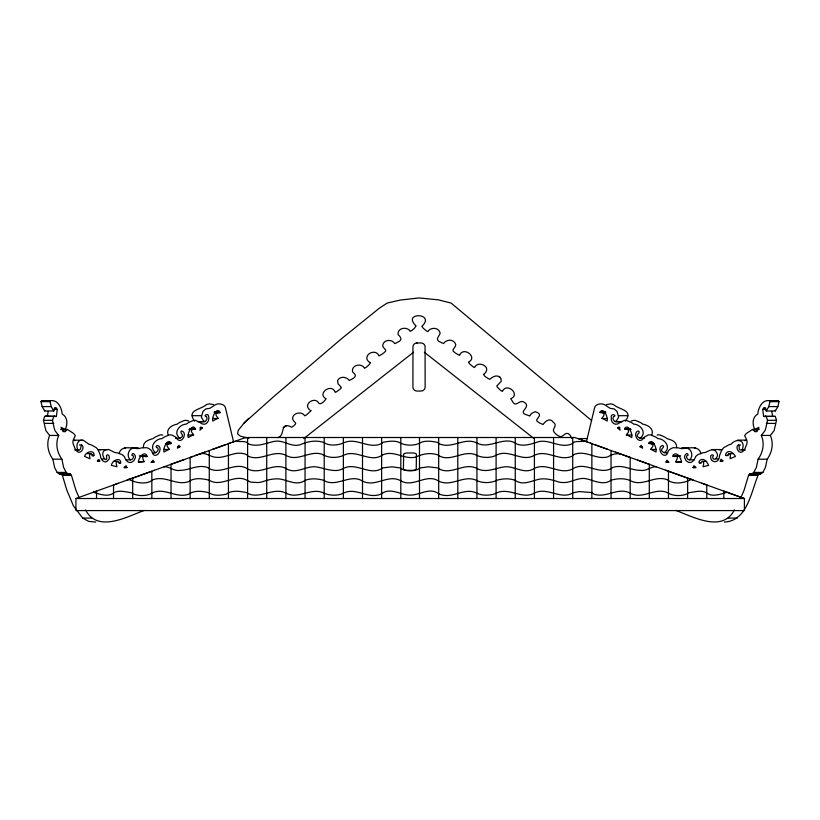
<?xml version="1.0" encoding="UTF-8"?>
<svg xmlns="http://www.w3.org/2000/svg" width="820" height="820" viewBox="0 0 820 820"><rect width="100%" height="100%" fill="white"/><g stroke="black" fill="none" stroke-linecap="round" stroke-linejoin="round"><path stroke-width="1.23" d="M153.893 462.06L153.053 460.225L151.003 462.377L153.893 462.06L151.628 462.06M776.632 400.56L778.364 400.631L779 401.656L777.872 406.587L775.31 410.984L766.249 410.984L765.009 407.929L763.543 408.216L762.764 409.416L763.604 416.457L775.289 416.375L776.53 420.332L774.121 430.613L770.349 435.44L761.288 435.44C764.793 443.323 763.082 452.353 758.1 459.19L756.378 467.42L753.805 472.422L751.335 474.134L749.562 473.98L748.527 475.405L744.13 490.083L740.808 497.976M143.387 447.587C143.008 441.375 148.574 439.95 152.971 438.618A66.584 47.078 90 0 1 155.287 436.998L160.177 434.907A20.654 14.596 90 0 1 162.883 435.03M586.515 441.467L594.51 408.073C594.797 404.916 598.795 403.737 601.531 403.901A13.417 9.491 -90 0 1 604.904 404.885L610.018 408.288L614.272 408.954L617.04 411.486L618.659 417.093L616.271 421.213L614.549 421.255A7.462 5.279 90 0 1 612.96 418.733L613.329 416.827A2.286 1.619 90 0 1 614.252 416.55C617.132 414.715 610.039 413.167 611.259 417.523C610.439 421.255 614.067 425.713 617.942 423.868A49.733 35.168 -90 0 0 619.448 422.874L623.794 420.537A20.654 14.596 -90 0 1 626.511 420.424L631.39 422.505A66.584 47.078 -90 0 1 633.706 424.124C640.512 424.217 647.38 433.093 640.072 438.228C632.855 435 642.142 432.95 638.298 430.941C631.964 432.652 638.329 445.075 643.239 438.567A16.41 11.603 90 0 1 644.387 437.06L648.056 435.02A20.654 14.596 -90 0 1 650.762 434.907L655.651 436.998A66.584 47.078 -90 0 1 657.968 438.618C664.764 438.71 671.631 447.587 664.333 452.712C657.117 449.493 666.404 447.443 662.56 445.434C656.564 446.838 661.935 458.503 666.793 454.505A15.037 10.629 90 0 1 667.316 452.896L668.689 450.395L670.739 448.806A20.654 14.596 -90 0 1 673.333 447.689L678.427 447.894A66.584 47.078 -90 0 1 680.969 448.591C687.703 448.909 698.66 444.348 700.946 453.675M606.462 404.578L610.592 403.901A13.417 9.491 -90 0 1 613.965 404.885C619.643 409.897 633.809 409.959 625.332 421.213M126.844 467.543L126.075 465.688L123.953 467.636L126.844 467.543L124.578 467.543M600.055 411.947C603.756 406.761 608.132 417.236 607.189 421.019L601.931 418.149A21.176 14.975 -90 0 1 603.356 416.314C607.435 410.605 591.497 413.505 605.724 411.947M624.635 428.44C628.335 423.253 632.712 433.729 631.769 437.511L626.5 434.641A21.176 14.975 -90 0 1 627.925 432.806C632.005 427.568 617.45 429.711 629.165 428.44M648.897 442.933C652.597 437.747 656.963 448.212 656.02 452.005L650.762 449.134A21.176 14.975 -90 0 1 652.187 447.3C656.266 442.052 641.711 444.204 653.427 442.933M43.368 400.56L41.635 400.631L41 401.656L42.127 406.587L44.69 410.984L53.751 410.984L54.991 407.929L56.457 408.216L57.236 409.416L56.395 416.457L45.541 415.935L44.321 417.247L43.47 420.332L45.879 430.613L49.651 435.44C46.145 443.323 47.857 452.353 52.839 459.19L54.561 467.42L57.133 472.422L59.604 474.134L70.438 473.98L71.473 475.405L75.87 490.083L79.192 497.976M54.602 415.935L53.771 416.375L52.531 420.332L54.028 427.486L54.94 430.613L58.712 435.44C55.206 443.323 56.918 452.353 61.9 459.19L63.622 467.42L66.194 472.422L68.665 474.134M44.69 410.984L44.741 410.297M48.216 411.414L47.334 416.457M99.732 461.127C94.7 462.869 99.281 457.037 99.732 461.127L97.467 461.127M766.249 410.984L768.811 406.587L769.939 401.656L769.303 400.631C761.923 399.688 758.387 407.991 757.772 414.049C752.247 417.185 752.227 424.124 754.759 429.454L758.9 427.322L758.602 428.737L756.194 431.453L754.882 431.576L752.575 429.434L746.272 433.524L744.632 435.686C746.979 440.166 748.209 441.601 745.8 446.49C745.257 448.478 743.986 450.334 742.53 451.779C737.651 454.7 733.951 443.548 740.614 445.014M146.985 456.125C144.884 449.79 137.996 458.093 138.416 462.234L144.033 461.414A21.176 14.975 90 0 0 142.998 459.118L142.711 457.365L143.469 456.063L146.196 456.73L146.985 456.125L140.189 456.125M640.03 446.767L641.168 445.301L642.654 448.181L640.03 446.767L642.316 446.633M171.042 443.251C168.141 437.296 162.678 448.15 163.979 452.005L169.238 449.134A21.176 14.975 90 0 0 167.813 447.3C163.744 441.888 177.96 444.471 166.511 443.251M195.293 428.757C192.403 422.812 186.939 433.667 188.231 437.511L193.499 434.641A21.176 14.975 90 0 0 192.075 432.806C188.005 426.912 203.544 430.356 189.635 428.757M219.873 412.265C216.972 406.31 211.509 417.175 212.81 421.019L218.069 418.149A21.176 14.975 90 0 0 216.644 416.314C212.585 410.42 228.114 413.854 214.215 412.265M119.054 453.675C121.339 444.348 132.297 448.909 139.031 448.591A66.584 47.078 90 0 1 141.573 447.894L146.667 447.689A20.654 14.596 90 0 1 149.26 448.806L151.31 450.395L152.684 452.896A15.037 10.629 -90 0 1 153.207 454.505C158.25 458.749 163.59 445.957 157.04 445.496C155.626 446.346 156.066 448.13 157.686 447.71C159.962 450.344 155.164 454.516 152.274 452.712M765.398 415.935L766.228 416.375L767.469 420.332L765.972 427.486L765.06 430.613L761.288 435.44M194.668 421.213C186.191 409.959 200.357 409.897 206.035 404.885A13.417 9.491 90 0 1 209.407 403.901L213.538 404.578M155.667 452.712C148.369 447.587 155.236 438.71 162.032 438.618A66.584 47.078 90 0 1 164.349 436.998L169.238 434.907A20.654 14.596 90 0 1 171.944 435.03L175.613 437.06A16.41 11.603 -90 0 1 176.761 438.567C181.855 445.414 188.221 431.72 181.292 431.012C179.19 433.247 185.935 435.512 179.928 438.228C172.62 433.093 179.488 424.217 186.294 424.124A66.584 47.078 90 0 1 188.61 422.505L193.489 420.424A20.654 14.596 90 0 1 196.205 420.537L200.551 422.884A49.733 35.168 90 0 0 202.058 423.868C206.455 425.867 209.899 420.393 208.639 416.457C208.649 412.665 203.022 415.504 205.748 416.55A2.286 1.619 -90 0 1 206.66 416.827L207.04 418.733A7.462 5.279 -90 0 1 205.451 421.255L203.729 421.213L201.341 417.093L202.96 411.486L205.728 408.954L209.981 408.288L215.096 404.885A13.417 9.491 90 0 1 218.468 403.901C221.205 403.737 225.203 404.916 225.49 408.073L233.485 441.467M770.349 435.44C773.854 443.323 772.143 452.353 767.161 459.19L765.439 467.42L762.866 472.422L760.396 474.134L758.623 473.98C751.212 490.872 747.697 521.171 724.285 522.053M720.268 461.127L720.882 459.282L723.168 460.84L720.288 461.26L722.533 461.127M675.813 461.824L675.967 461.414A21.176 14.975 -90 0 1 677.002 459.118C679.36 453.685 672.246 458.8 673.117 454.915C677.433 451.031 681.123 458.462 681.584 462.234L675.813 461.824L681.481 461.824M120.796 462.859C120.612 456.279 111.889 460.686 111.366 465.329L116.911 466.764A21.176 14.975 -90 0 0 116.379 464.151C114.554 458.37 124.107 465.124 118.531 462.859M617.747 427.968L619.1 426.912L620.074 430.203L617.747 427.968L620.063 427.845M651.756 435.235C654.37 428.686 647.892 425.067 642.767 424.124A66.584 47.078 90 0 0 640.451 422.505L635.572 420.424A20.654 14.596 90 0 0 632.855 420.537L631.246 420.978M738.348 445.014C740.316 445.783 737.436 451.83 742.274 449.616C746.036 439.786 736.38 437.911 731.081 444.194A66.584 47.078 -90 0 0 728.549 444.973L723.814 447.638A20.654 14.596 90 0 0 721.743 450.118L719.714 455.018A43.624 30.842 -90 0 0 719.232 457.827C718.043 463.361 710.796 462.757 710.632 457.037C710.007 453.808 715.327 454.526 712.744 456.678C712.406 462.644 719.734 456.924 716.823 452.947C714.159 447.115 709.074 450.826 705.343 452.476A66.584 47.078 -90 0 0 702.771 452.814L697.83 454.639A20.654 14.596 -90 0 0 695.565 456.74C694.212 460.758 690.665 465.073 686.371 460.871A5.033 3.557 -90 0 1 685.192 458.821C682.711 456.412 687.683 450.682 688.154 455.182C685.028 455.51 686.893 459.651 689.251 459.897L694.263 459.825M693.156 467.41L693.925 465.688L696.047 467.636L693.156 467.543L695.421 467.41M94.115 455.561C94.689 449.186 85.659 451.615 84.542 456.381L89.923 458.769A21.176 14.975 90 0 0 89.616 456.084C88.427 450.18 97.16 458.042 91.85 455.561M666.106 461.916L666.947 460.225L668.997 462.377L666.106 462.06L668.372 461.916M310.985 410.748L306.516 414.92A28.454 28.454 0 0 1 304.753 415.832C300.386 408.995 287.226 415.894 295.067 422.351C297.27 423.889 293.058 426.215 291.715 427.21C278.81 420.527 286.252 436.896 277.006 437.634M53.751 410.984L51.188 406.587L50.061 401.656L50.696 400.631C58.076 399.688 61.613 407.991 62.228 414.049C67.752 417.185 67.773 424.124 65.241 429.454L61.1 427.322L61.397 428.737L63.806 431.453L65.118 431.576L67.424 429.434L73.728 433.524L75.368 435.686C73.021 440.166 71.791 441.601 74.2 446.49C74.743 448.478 76.014 450.334 77.469 451.779C82.349 454.7 86.049 443.548 79.386 445.014M675.813 510.399C693.125 516.856 722.451 533.082 734.402 509.948M419.461 443.292C414.182 445.711 406.238 445.834 400.816 443.261M591.63 420.557L451.113 303.082L438.392 299.833L419.02 297.947L400.273 300.069L387.091 303.072L379.086 308.402L342.247 338.117L274.464 395.968L243.94 423.171L238.21 430.438L237.554 433.954L240.414 436.158L248.952 438.351M381.648 493.712C390.648 486.936 400.755 495.321 410.154 495.126C419.563 495.331 429.659 486.936 438.669 493.712M381.648 443.497L382.786 442.359C388.454 441.283 395.742 439.991 400.816 443.241M496.1 455.315C490.647 458.175 482.478 458.011 476.943 455.428M534.414 468.374C524.697 474.934 514.847 465.893 504.771 466.816C495.741 467.882 485.942 473.458 476.943 468.497M689.733 459.825C693.689 456.125 691.701 448.663 686.217 447.956M305.03 480.428C296.942 486.137 288.056 480.284 279.815 478.993C273.409 478.306 267.217 480.048 261.272 482.139A8.866 2.983 0 0 1 257.09 482.529L250.653 482.109L247.609 480.704M202.253 427.968L199.926 430.203L200.9 426.912L202.253 427.968L199.936 427.845M343.324 493.24C337.891 495.915 330.122 495.68 324.535 493.445M534.414 455.305C522.002 462.726 508.923 448.345 496.1 455.284M343.365 493.199C356.167 486.649 368.58 500.159 381.628 493.742M343.375 443.015C337.737 445.434 329.087 446.172 323.818 442.513C315.823 439.694 307.295 441.59 300.048 444.778C290.546 447.474 283.843 439.592 274.495 441.344C265.926 442.964 257.716 447.464 248.337 443.886L246.605 442.205L243.888 441.57L234.694 441.396M343.375 468.486C355.993 461.516 370.578 476.912 382.684 467.902L391.909 466.816L399.904 467.871C405.234 471.859 415.084 471.869 420.414 467.871L428.399 466.816L437.624 467.902C449.842 476.851 464.253 461.568 476.943 468.486M343.375 455.428C337.83 458.011 329.671 458.175 324.218 455.315M534.435 493.117C521.879 500.056 508.759 486.537 495.772 493.322M343.375 455.418C356.085 448.489 370.527 463.843 382.755 454.792C394.502 449.934 403.983 459.876 415.699 457.099C422.392 453.972 430.018 452.302 437.552 454.792C449.79 463.843 464.222 448.489 476.943 455.418M343.375 442.995C356.187 436.65 368.6 449.811 381.628 443.528M534.445 493.086C547.043 486.424 561.198 500.497 573.159 492.748L579.217 491.58L591.876 492.564M419.491 443.241C424.575 439.991 431.853 441.283 437.521 442.359L438.669 443.497M343.375 468.497C334.365 473.458 324.577 467.882 315.536 466.816C305.491 465.924 295.6 474.923 285.903 468.374M495.772 493.445C490.186 495.68 482.426 495.915 476.984 493.24M305.04 480.407C310.934 478.009 318.211 478.613 324.218 480.489A7.021 2.368 0 0 1 324.443 480.653L324.535 480.725M495.772 480.848C490.175 483.072 482.437 483.308 476.984 480.643M303.789 438.556L413.485 352.272M534.445 468.333C547.145 462.152 559.23 475.128 572.257 469.173C585.07 460.102 600.086 476.851 612.899 467.41C622.698 464.151 630.877 470.331 640.205 470.342C646.078 471.623 651.049 466.231 656.277 466.826M534.414 455.284C547.237 449.155 558.912 461.814 572.032 456.279L573.795 454.577C586.105 449.575 595.945 460.286 608.02 456.801C611.566 454.444 615.758 453.286 620.094 453.808M283.136 427.558L286.406 425.898M611.013 480.294C603.663 485.491 595.176 481.084 587.735 479.116C578.489 476.358 571.95 482.898 563.227 482.529A8.866 2.983 0 0 1 559.035 482.139C553.09 480.048 546.899 478.306 540.503 478.993C532.252 480.284 523.375 486.147 515.288 480.428M728.713 453.593C727.801 456.402 724.101 456.053 726.274 452.968C729.564 449.35 733.726 453.245 735.458 456.381L730.077 458.769A21.176 14.975 -90 0 1 730.384 456.084C731.091 452.035 725.044 454.178 733.244 453.593M495.772 480.725L495.874 480.653A7.021 2.368 0 0 1 496.1 480.489C502.106 478.613 509.374 478.009 515.267 480.407M611.043 480.264C617.019 478.398 624.409 477.968 630.17 480.561M179.97 446.767L177.345 448.181L178.832 445.301L179.97 446.767L177.684 446.633M702.176 461.393C700.957 464.058 697.41 463.013 699.819 460.348C703.703 457.304 707.168 462.101 708.634 465.329L703.088 466.764A21.176 14.975 90 0 1 703.621 464.151C704.698 460.194 698.384 461.65 706.707 461.393M744.775 440.678L746.538 440.125L737.477 440.125M144.187 510.399C126.874 516.856 97.549 533.082 85.598 509.948M195.027 455.674L204.815 452.148M126.936 480.182L151.843 471.213L151.854 498.519M113.519 484.999L118.387 483.246M95.632 491.436L93.265 492.287C99.466 494.029 107.871 497.402 113.498 493.086C118.336 489.489 126.065 492.133 131.385 492.717C136.725 496.551 147.149 496.438 152.305 492.912C164.533 487.152 175.849 498.488 188.272 494.357C194.176 490.083 202.663 491.006 209.295 492.871M170.867 464.366L183.957 459.651M212.616 449.35L225.808 444.594M228.226 443.722L230.502 442.902M232.675 442.123L234.499 441.467M75.922 498.519L245.6 437.501L574.707 437.501L744.396 498.519L744.396 510.583L75.922 510.583L75.922 498.519L744.396 498.519L727.053 492.287M153.607 470.577L154.539 470.239M190.537 457.283L192.987 456.412M164.041 466.826C169.525 466.283 174.147 471.633 180.113 470.342C189.43 470.331 197.62 464.151 207.419 467.41C220.221 476.851 235.248 460.102 248.05 469.173C261.129 475.149 273.05 462.131 285.903 468.353M96.596 491.088L96.504 498.519M244.852 437.747L245.6 437.501M719.314 449.78L722.03 449.729M691.783 479.218C684.854 482.939 673.661 485.163 667.244 479.679C654.514 474.841 642.398 487.408 630.191 480.571M97.969 449.729L108.865 449.555L114.656 452.476A66.584 47.078 90 0 1 117.229 452.814L122.17 454.639A20.654 14.596 90 0 1 124.435 456.74C125.788 460.758 129.334 465.073 133.629 460.871A5.033 3.557 90 0 0 134.808 458.821C137.288 456.412 132.317 450.682 131.846 455.182C134.972 455.51 133.107 459.651 130.749 459.897L125.737 459.825M107.953 449.544C96.063 450.221 108.681 467.021 106.446 455.705C108.363 452.25 110.956 458.78 108.127 460.122C105.841 463.966 101.731 460.973 100.768 457.816A43.624 30.842 90 0 0 100.286 455.018L98.256 450.118A20.654 14.596 -90 0 0 96.186 447.638L91.45 444.973A66.584 47.078 90 0 0 88.919 444.194L83.425 440.299L73.462 440.125L75.225 440.678M133.783 447.956C128.299 448.663 126.311 456.125 130.267 459.825M694.376 448.058L695.278 447.956M727.043 492.287C720.841 494.029 712.436 497.402 706.809 493.086C701.981 489.489 694.253 492.133 688.923 492.717C683.583 496.551 673.169 496.438 668.003 492.912C655.395 486.629 642.562 500.21 630.191 493.179C618.024 486.66 606.37 498.447 594.121 494.224L591.886 492.574M59.604 474.134L70.438 473.98M416.591 342.986L421.357 342.975A4.079 4.079 0 0 1 425.088 346.429L425.129 387.071A4.079 4.079 0 0 1 421.049 391.048L417.001 391.048A4.079 4.079 0 0 1 412.921 387.173L412.952 346.532A4.079 4.079 0 0 1 417.042 342.965M81.651 445.014C80.032 447.412 81.877 452.291 74.702 449.934M82.523 440.125C77.336 439.653 75.799 445.762 77.726 449.616L78.105 449.934M41.635 400.631L50.696 400.631M769.303 400.631L778.364 400.631M41 401.656L50.061 401.656M769.939 401.656L779 401.656M42.127 406.587L51.188 406.587M768.811 406.587L777.872 406.587M54.192 408.216L56.457 408.216M763.543 408.216L765.808 408.216M53.833 409.416L57.236 409.416M762.764 409.416L766.167 409.416M214.276 411.947L219.945 411.947M600.127 412.265L605.785 412.265M214.594 412.901L216.859 412.901M603.141 412.901L605.406 412.901M192.228 415.689L201.289 415.689M618.71 415.689L627.771 415.689M44.71 416.375L53.771 416.375M766.228 416.375L775.289 416.375M54.13 416.457L56.395 416.457M763.604 416.457L765.87 416.457M212.636 418.487L218.294 418.487M601.706 418.487L607.364 418.487M43.47 420.332L52.531 420.332M767.469 420.332L776.53 420.332M197.497 421.654L204.293 421.654M615.707 421.654L622.503 421.654M199.168 421.685L204.836 421.685M615.164 421.685L620.832 421.685M44.628 423.397L53.689 423.397M766.31 423.397L775.371 423.397M190.834 428.44L195.365 428.44M624.707 428.757L630.365 428.757M60.711 429.454L67.424 429.434M188.887 429.393L192.28 429.393M627.72 429.393L631.113 429.393M752.575 429.434L759.289 429.454M62.207 429.834L66.738 429.834M753.262 429.834L757.793 429.834M62.853 431.576L65.118 431.576M754.882 431.576L757.147 431.576M188.057 434.979L193.725 434.979M626.275 434.979L631.943 434.979M49.651 435.44L58.712 435.44M175.398 438.228L179.928 438.228M640.072 438.228L644.602 438.228M578.233 438.556L587.356 438.556M166.573 442.933L171.103 442.933M648.958 443.251L653.489 443.251M165.763 443.886L168.028 443.886M651.972 443.886L654.237 443.886M163.805 449.473L169.463 449.473M650.537 449.473L656.195 449.473M75.46 449.616L77.726 449.616M712.047 449.544L721.108 449.544M742.274 449.616L744.539 449.616M741.895 449.934L745.298 449.934M664.333 452.712L667.726 452.712M86.756 453.593L91.286 453.593M725.884 455.561L728.15 455.561M139.308 455.899L143.838 455.899M676.162 455.899L680.692 455.899M673.015 456.125L679.811 456.125M144.597 456.412L146.862 456.412M673.138 456.412L675.403 456.412M101.782 458.964L104.048 458.964M715.952 458.964L718.217 458.964M52.839 459.19L61.9 459.19M758.1 459.19L767.161 459.19M113.293 461.393L117.824 461.393M138.518 461.824L144.187 461.824M151.628 461.916L153.893 461.916M666.106 462.06L668.372 462.06M699.204 462.859L701.469 462.859M124.578 467.41L126.844 467.41M693.156 467.543L695.421 467.543M57.133 472.422L66.194 472.422M753.805 472.422L762.866 472.422M749.562 473.98L758.623 473.98M751.335 474.134L760.396 474.134M61.377 473.98L62.412 475.405L71.473 475.405M748.527 475.405L757.588 475.405M62.412 475.405L66.809 490.083L73.441 505.878L82.718 518.086L91.778 518.086M728.221 518.086L737.282 518.086M98.892 449.544L100.686 449.78M200.387 453.747C206.076 452.414 210.156 456.668 215.332 457.242C226.248 458.78 235.176 449.821 246.523 454.577L248.275 456.279C261.406 461.814 273.07 449.155 285.903 455.284M585.613 441.396L576.419 441.57L573.703 442.205L571.981 443.886C560.337 448.704 550.825 439.684 539.468 441.467C532.159 443.548 524.995 446.88 516.907 444.122C504.628 434.784 489.663 450.047 476.943 443.015M95.714 522.053L88.652 521.376L82.718 518.086M124.722 447.956L125.624 448.058M128.525 479.218C135.464 482.939 146.657 485.163 153.063 479.679C165.548 475.282 176.197 485.911 188.59 481.637C194.33 477.363 202.796 478.49 209.274 480.264M188.754 420.978L187.144 420.537A20.654 14.596 -90 0 0 184.428 420.424L179.549 422.505A66.584 47.078 -90 0 0 177.233 424.124C172.108 425.057 165.63 428.686 168.243 435.235M693.371 480.182L665.778 470.239M582.118 440.135L585.388 441.314M594.51 444.594L607.692 449.35M630.385 457.509L615.492 452.148M701.92 483.246L706.799 484.999M724.675 491.436L723.783 491.108L723.814 498.519M590.359 443.097L592.091 443.722M637.611 460.102L649.44 464.366M585.808 441.467L587.643 442.123M499.995 377.179C496.561 374.309 492.297 377.015 489.888 379.291A28.639 28.639 0 0 1 487.951 378.399L484.938 376.39L483.482 374.371A8.671 8.671 0 0 0 485.337 372.833C490.965 365.935 477.496 360.41 474.575 367.555A26.168 26.168 0 0 1 472.966 366.683L469.921 364.141A47.027 47.027 0 0 1 468.445 362.153C478.275 357.479 463.454 345.702 459.538 355.337A35.127 35.127 0 0 1 457.98 354.588L455.295 352.918A23.759 23.759 0 0 1 452.999 350.898C452.189 348.808 457.765 346.019 455.028 342.924C452.23 338.783 446.101 339.623 443.548 343.529L443.118 343.365A28.392 28.392 0 0 1 441.139 342.442C434.569 340.115 438.321 337.42 440.155 333.412C439.233 327.149 430.428 326.893 427.856 331.639A26.332 26.332 0 0 1 426.185 330.726L423.325 328.287A47.324 47.324 0 0 1 421.88 326.36C436.199 312.717 401.328 311.825 416.068 325.93A45.592 45.592 0 0 1 414.325 328.369L411.947 330.368A26.076 26.076 0 0 1 410.256 331.352C407.468 326.319 397.29 327.508 398.079 334.529C401.523 337.645 402.446 340.331 397.249 342.442A28.177 28.177 0 0 1 395.281 343.426L394.84 343.611C392.032 339.172 384.231 339.213 382.827 344.759C381.505 347.618 387.173 349.422 385.502 351.278A23.821 23.821 0 0 1 383.729 352.938L380.849 354.896A32.739 32.739 0 0 1 378.953 355.859C376.667 349.474 366.653 352.231 366.755 358.483A7.78 7.78 0 0 0 368.774 361.763L370.537 362.624A43.48 43.48 0 0 1 368.918 364.91L366.376 367.186A25.892 25.892 0 0 1 364.521 368.272C361.63 362.553 350.827 365.033 352.62 371.983C357.161 375.468 355.777 377.118 351.124 379.578A27.993 27.993 0 0 1 349.289 380.449C346.532 376.749 340.156 375.785 337.614 380.408L337.973 383.657L341.366 387.46A14.842 14.842 0 0 1 340.484 388.782L336.61 391.755A20.705 20.705 0 0 1 335.175 392.319C331.618 382.386 316.417 394.01 326.124 398.817A46.402 46.402 0 0 1 324.31 401.082C322.362 402.958 319.349 405.603 317.934 401.902C313.66 397.239 304.005 403.922 308.935 409.129A8.63 8.63 0 0 0 310.647 410.605L310.811 410.717M438.679 443.528C451.717 449.821 464.13 436.66 476.943 442.995M324.535 493.322C311.549 486.537 298.439 500.046 285.883 493.117M209.295 480.294C221.513 487.9 234.961 472.914 247.589 480.663M209.295 492.881C214.071 496.305 220.764 495.259 226.187 494.224C231.875 489.694 240.67 491.364 247.148 492.748L247.589 493.261M438.679 493.742C451.738 500.159 464.14 486.649 476.953 493.199M424.36 352.272L534.056 438.556M324.535 480.848C337.092 487.418 350.406 473.345 362.512 481.084C375.457 487.828 388.198 473.622 400.785 480.797C413.198 488.238 426.615 472.843 438.669 481.125C451.697 487.541 464.12 474.062 476.943 480.592M324.218 455.284C311.395 448.366 298.316 462.757 285.903 455.305M285.872 493.086C273.316 486.69 259.899 499.749 247.609 493.291M499.831 377.231L501.03 378.676L501.215 381.361L496.797 385.974A14.504 14.504 0 0 0 497.525 387.358L501.051 390.679A20.305 20.305 0 0 0 502.424 391.365C506.955 381.802 520.956 394.789 510.727 398.653A45.243 45.243 0 0 0 512.274 401.031C515.841 408.647 519.388 398.704 524.267 402.343C532.272 407.325 515.964 412.183 527.537 415.135A29.028 29.028 0 0 0 529.453 415.894L529.822 415.965A11.89 11.89 0 0 1 531.452 413.546L535.111 411.671C545.515 414.797 533.656 419.266 537.448 421.47A16.092 16.092 0 0 0 539.591 422.946L541.231 423.755A19.29 19.29 0 0 0 543.127 424.452C545.003 421.675 549.83 416.97 553.397 422.341C558.369 425.601 551.132 429.147 554.197 432.171A11.295 11.295 0 0 0 556.77 434.723A28.023 28.023 0 0 0 559.793 436.486C562.735 437.829 564.724 432.109 568.209 433.524L570.023 435.071L571.796 438.392M772.665 416.457L771.784 411.414M775.259 410.297L775.31 410.984M676.613 447.587C676.992 441.375 671.426 439.95 667.029 438.618A66.584 47.078 -90 0 0 664.712 436.998L659.823 434.907A20.654 14.596 -90 0 0 657.117 435.03M706.778 484.774L706.778 498.519M687.631 478.101L687.631 498.519M668.464 471.203L668.464 498.519M649.297 464.315L649.297 498.519M630.17 457.427L630.17 498.519M611.033 450.549L611.033 498.519M591.866 443.64L591.866 498.519M572.719 437.501L572.719 498.519M553.582 437.501L553.572 498.519M534.414 437.501L534.414 498.519M515.257 437.501L515.257 498.519M496.1 437.501L496.1 498.519M476.943 437.501L476.943 498.519M457.806 437.501L457.806 498.519M438.679 437.501L438.679 498.519M419.491 437.501L419.491 498.519M400.816 437.501L400.816 498.519M381.628 437.501L381.628 498.519M362.502 437.501L362.502 498.519M343.375 437.501L343.375 498.519M324.218 437.501L324.207 498.519M305.06 437.501L305.06 498.519M285.903 437.501L285.903 498.519M266.726 437.501L266.736 498.519M247.599 437.501L247.599 498.519M228.442 443.64L228.442 498.519M209.274 450.549L209.274 498.519M190.137 457.427L190.137 498.519M171.021 464.315L171.021 498.519M132.686 478.101L132.686 498.519M113.539 484.774L113.539 498.519M243.94 423.171A107.236 107.236 0 0 1 248.726 418.364M131.466 448.15A66.584 47.078 90 0 1 132.512 447.894L137.606 447.689A20.654 14.596 -90 0 1 138.488 447.986M688.534 448.15A66.584 47.078 -90 0 0 687.488 447.894L682.394 447.689A20.654 14.596 90 0 0 681.512 447.986M403.624 454.505L403.43 469.06A4.131 1.394 0 0 0 407.55 470.352L412.173 470.362A4.131 1.394 0 0 0 416.232 468.978L416.437 454.382A4.131 1.394 0 0 0 412.532 452.968L407.817 452.958A4.141 1.394 0 0 0 403.645 454.208L403.624 454.505"/></g></svg>
